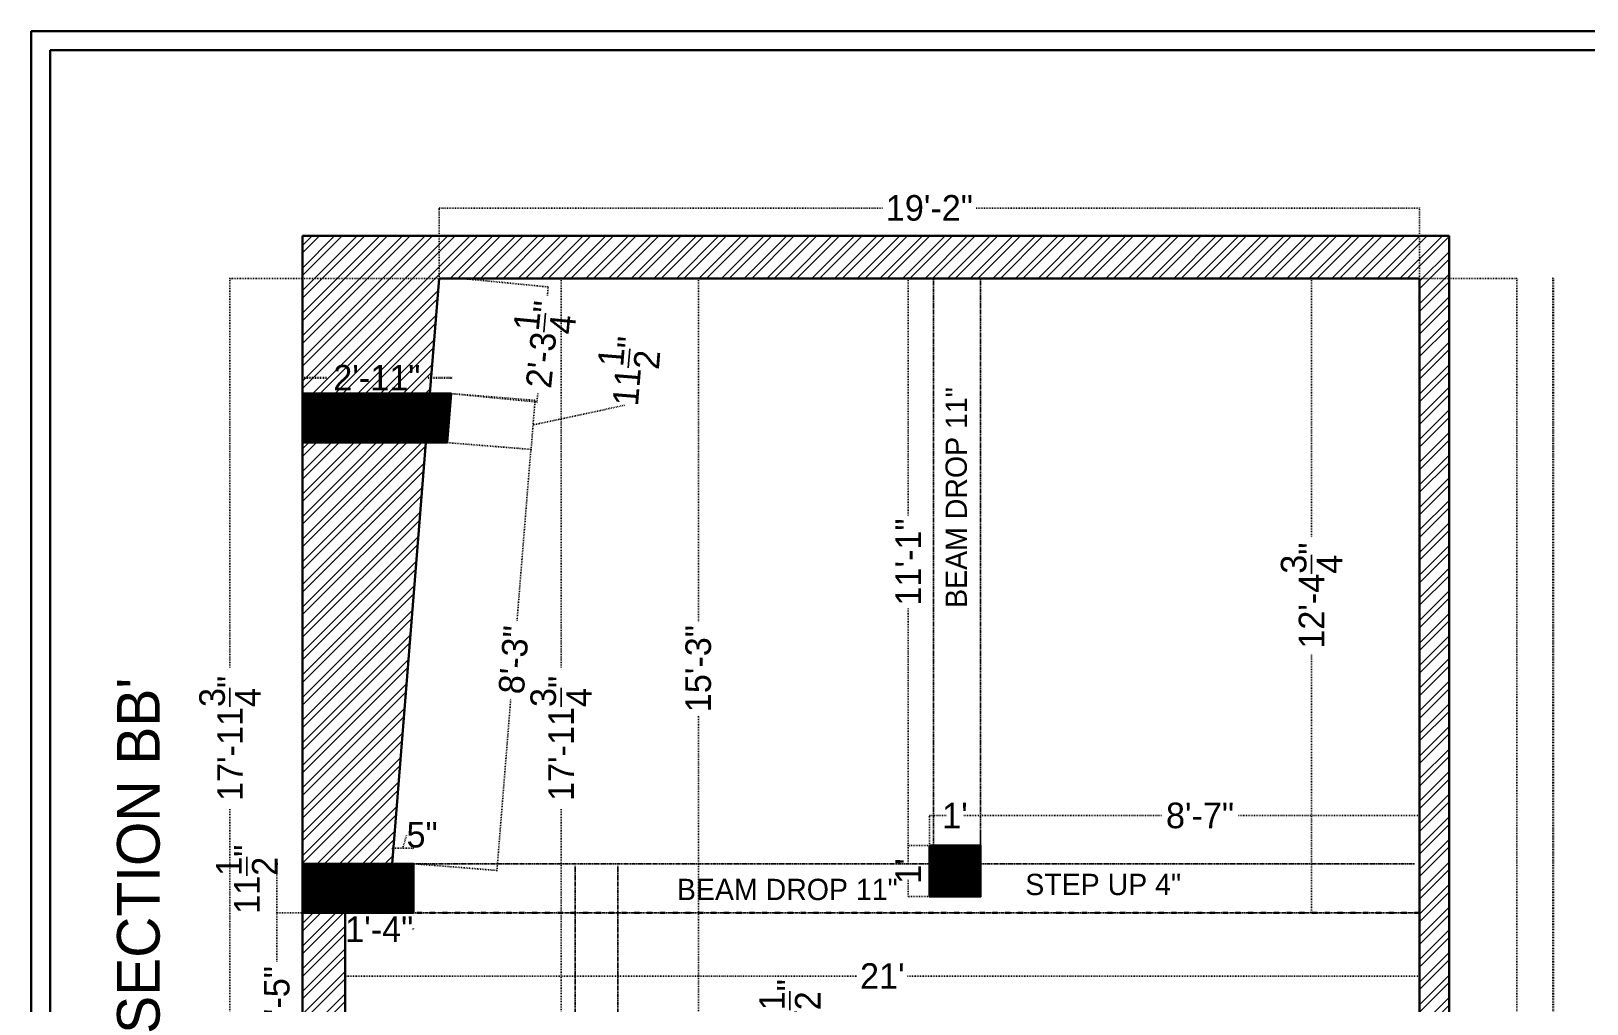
# Model space of a CAD drawing. Header units: inches. Extents: x -109431 to 29005, y -34715 to -1756.
# Drawn here: x -56731.1 to -56366.1, y -10803.3 to -10575.1 of the extents above; entities that cross this region are included whole.
import ezdxf

# ---------------------------------------------------------------- set-up
doc = ezdxf.new("R2010")
doc.units = ezdxf.units.IN
doc.header["$LTSCALE"] = 0.05
doc.header["$MEASUREMENT"] = 0
doc.header["$PDMODE"] = 3
doc.header["$PDSIZE"] = -4
doc.linetypes.add('ACAD_ISO03W100', pattern=[30, 12, -18])
doc.linetypes.add('DASHED2', pattern=[0.375, 0.25, -0.125])
doc.layers.get('Defpoints').update_dxf_attribs({"linetype": 'DASHED2'})
for name, color, linetype in [('beam', 80, 'DASHED2'), ('Column', 6, 'Continuous'), ('Dim', 4, 'Continuous'), ('text', 4, 'Continuous')]:
    doc.layers.add(name, color=color, linetype=linetype)
doc.layers.add('hatch', color=7, linetype='Continuous', lineweight=25)
doc.layers.add('WALL', color=7, linetype='Continuous', lineweight=35)
doc.styles.get("Standard").update_dxf_attribs({"font": 'stylu.ttf', "height": 6})
doc.dimstyles.new('STANDARD$0', dxfattribs={"dimscale": 0, "dimtxt": 4, "dimasz": 0.5, "dimexe": 0, "dimexo": 0, "dimgap": 0, "dimtad": 0, "dimzin": 0, "dimdsep": 46, "dimlunit": 4, "dimtxsty": 'Standard', "dimblk": 'ARCHTICK', "dimcen": 0.09375, "dimclrd": 256, "dimclre": 8, "dimclrt": 7, "dimadec": 0, "dimazin": 0, "dimtfac": 1, "dimtofl": 0, "dimtmove": 1, "dimatfit": 3, "dimldrblk": 'OBLIQUE', "dimfxl": 0.1875, "dimtolj": 1, "dimtzin": 0, "dimlwd": -1, "dimlwe": -1, "dimarcsym": 0})
pattern_1 = [(45, (-140930.71907, -6853.89053), (-0.08838834765, 0.08838834765), [])]

# ---------------------------------------------------------------- blocks, each defined once
blk = doc.blocks.new('_ArchTick')
at = {"color": 0, "const_width": 0.15}
blk.add_lwpolyline([(-0.5, -0.5), (0.5, 0.5)], dxfattribs=at)
blk = doc.blocks.new('*D169')
at = {"layer": 'Defpoints', "color": 0, "ltscale": 0.25, "transparency": 16777216}
for p in [(-56635.36, -10616.61), (-56635.36, -10633.15), (-56405.36, -10633.15)]:
    blk.add_point(p, dxfattribs=at)
at = {"layer": 'Dim', "color": 8, "linetype": 'ACAD_ISO03W100', "ltscale": 0.25, "transparency": 16777216}
for p, q in [((-56635.36, -10633.15), (-56635.36, -10616.61)), ((-56405.36, -10633.15), (-56405.36, -10616.61))]:
    blk.add_line(p, q, dxfattribs=at)
at = {"layer": 'Dim', "linetype": 'ACAD_ISO03W100', "ltscale": 0.25, "transparency": 16777216}
for p, q in [((-56635.36, -10616.61), (-56531.25, -10616.61)), ((-56405.36, -10616.61), (-56509.46, -10616.61))]:
    blk.add_line(p, q, dxfattribs=at)
at = {"layer": 'Dim', "ltscale": 0.25, "transparency": 16777216, "xscale": 0.5, "yscale": 0.5, "zscale": 0.5, "rotation": 180}
blk.add_blockref('_ArchTick', (-56635.36, -10616.61), dxfattribs=at)
at = {"layer": 'Dim', "ltscale": 0.25, "transparency": 16777216, "xscale": 0.5, "yscale": 0.5, "zscale": 0.5}
blk.add_blockref('_ArchTick', (-56405.36, -10616.61), dxfattribs=at)
at = {"layer": 'Dim', "color": 7, "ltscale": 0.25, "transparency": 16777216, "insert": (-56520.36, -10616.61), "char_height": 6, "attachment_point": 5}
blk.add_mtext('\\A1;19\'-2"', dxfattribs=at)
blk = doc.blocks.new('_OBLIQUE')
at = {"color": 0, "linetype": 'ByBlock'}
blk.add_line((-0.5, -0.5), (0.5, 0.5), dxfattribs=at)
blk = doc.blocks.new('*D170')
at = {"layer": 'Defpoints', "color": 0, "ltscale": 0.25, "transparency": 16777216}
for p in [(-56405.36, -10633.15), (-56405.42, -11061.94), (-56382.51, -11061.94)]:
    blk.add_point(p, dxfattribs=at)
at = {"layer": 'Dim', "color": 8, "linetype": 'ACAD_ISO03W100', "ltscale": 0.25, "transparency": 16777216}
for p, q in [((-56405.36, -10633.15), (-56382.51, -10633.15)), ((-56405.42, -11061.94), (-56382.51, -11061.94))]:
    blk.add_line(p, q, dxfattribs=at)
at = {"layer": 'Dim', "linetype": 'ACAD_ISO03W100', "ltscale": 0.25, "transparency": 16777216}
for p, q in [((-56382.51, -10633.15), (-56382.51, -10832.85)), ((-56382.51, -11061.94), (-56382.51, -10862.24))]:
    blk.add_line(p, q, dxfattribs=at)
at = {"layer": 'Dim', "ltscale": 0.25, "transparency": 16777216, "xscale": 0.5, "yscale": 0.5, "zscale": 0.5}
for p, rotation in [((-56382.51, -10633.15), 90), ((-56382.51, -11061.94), 270)]:
    blk.add_blockref('_ArchTick', p, dxfattribs=dict(at, rotation=rotation))
at = {"layer": 'Dim', "color": 7, "ltscale": 0.25, "transparency": 16777216, "insert": (-56382.51, -10847.55), "char_height": 6, "attachment_point": 5, "rotation": 90}
blk.add_mtext('\\A1;35\'-8{\\H1x;\\S3/4;}"', dxfattribs=at)
blk = doc.blocks.new('*D207')
at = {"layer": 'Defpoints', "color": 0, "ltscale": 0.25, "transparency": 16777216}
for p in [(-56673.43, -10781.94), (-56657.42, -10781.94), (-56657.42, -10822.94)]:
    blk.add_point(p, dxfattribs=at)
at = {"layer": 'Dim', "color": 8, "linetype": 'ACAD_ISO03W100', "ltscale": 0.25, "transparency": 16777216}
for p, q in [((-56657.42, -10781.94), (-56673.43, -10781.94)), ((-56657.42, -10822.94), (-56673.43, -10822.94))]:
    blk.add_line(p, q, dxfattribs=at)
at = {"layer": 'Dim', "linetype": 'ACAD_ISO03W100', "ltscale": 0.25, "transparency": 16777216}
for p, q in [((-56673.43, -10781.94), (-56673.43, -10793.46)), ((-56673.43, -10822.94), (-56673.43, -10811.42))]:
    blk.add_line(p, q, dxfattribs=at)
at = {"layer": 'Dim', "ltscale": 0.25, "transparency": 16777216, "xscale": 0.5, "yscale": 0.5, "zscale": 0.5}
for p, rotation in [((-56673.43, -10781.94), 90), ((-56673.43, -10822.94), 270)]:
    blk.add_blockref('_ArchTick', p, dxfattribs=dict(at, rotation=rotation))
at = {"layer": 'Dim', "color": 7, "ltscale": 0.25, "transparency": 16777216, "insert": (-56673.43, -10802.44), "char_height": 6, "attachment_point": 5, "rotation": 90}
blk.add_mtext('\\A1;3\'-5"', dxfattribs=at)
blk = doc.blocks.new('*D208')
at = {"layer": 'Defpoints', "color": 0, "ltscale": 0.25, "transparency": 16777216}
for p in [(-56657.42, -10781.94), (-56641.42, -10781.94), (-56657.42, -10785.79)]:
    blk.add_point(p, dxfattribs=at)
at = {"layer": 'Dim', "color": 8, "linetype": 'ACAD_ISO03W100', "ltscale": 0.25, "transparency": 16777216}
for p, q in [((-56657.42, -10785.6), (-56657.42, -10785.79)), ((-56641.42, -10785.6), (-56641.42, -10785.79))]:
    blk.add_line(p, q, dxfattribs=at)
at = {"layer": 'Dim', "linetype": 'ACAD_ISO03W100', "ltscale": 0.25, "transparency": 16777216}
for p, q in [((-56657.42, -10785.79), (-56657.33, -10785.79)), ((-56641.42, -10785.79), (-56641.5, -10785.79))]:
    blk.add_line(p, q, dxfattribs=at)
at = {"layer": 'Dim', "ltscale": 0.25, "transparency": 16777216, "xscale": 0.5, "yscale": 0.5, "zscale": 0.5, "rotation": 180}
blk.add_blockref('_ArchTick', (-56657.42, -10785.79), dxfattribs=at)
at = {"layer": 'Dim', "ltscale": 0.25, "transparency": 16777216, "xscale": 0.5, "yscale": 0.5, "zscale": 0.5}
blk.add_blockref('_ArchTick', (-56641.42, -10785.79), dxfattribs=at)
at = {"layer": 'Dim', "color": 7, "ltscale": 0.25, "transparency": 16777216, "insert": (-56649.42, -10785.79), "char_height": 6, "attachment_point": 5}
blk.add_mtext('\\A1;1\'-4"', dxfattribs=at)
blk = doc.blocks.new('*D209')
at = {"layer": 'Defpoints', "color": 0, "ltscale": 0.25, "transparency": 16777216}
for p in [(-56673.43, -10770.44), (-56641.42, -10770.44), (-56641.42, -10781.94)]:
    blk.add_point(p, dxfattribs=at)
at = {"layer": 'Dim', "color": 8, "linetype": 'ACAD_ISO03W100', "ltscale": 0.25, "transparency": 16777216}
for p, q in [((-56673.24, -10770.44), (-56673.43, -10770.44)), ((-56673.24, -10781.94), (-56673.43, -10781.94))]:
    blk.add_line(p, q, dxfattribs=at)
at = {"layer": 'Dim', "linetype": 'ACAD_ISO03W100', "ltscale": 0.25, "transparency": 16777216}
blk.add_line((-56673.43, -10781.94), (-56673.43, -10770.44), dxfattribs=at)
at = {"layer": 'Dim', "ltscale": 0.25, "transparency": 16777216, "xscale": 0.5, "yscale": 0.5, "zscale": 0.5}
for p, rotation in [((-56673.43, -10770.44), 90), ((-56673.43, -10781.94), 270)]:
    blk.add_blockref('_ArchTick', p, dxfattribs=dict(at, rotation=rotation))
at = {"layer": 'Dim', "color": 7, "ltscale": 0.25, "transparency": 16777216, "insert": (-56680.48, -10774.08), "char_height": 6, "attachment_point": 5, "rotation": 90}
blk.add_mtext('\\A1;11{\\H1x;\\S1/2;}"', dxfattribs=at)
blk = doc.blocks.new('*D210')
at = {"layer": 'Defpoints', "color": 0, "ltscale": 0.25, "transparency": 16777216}
for p in [(-56646.42, -10766.8), (-56646.42, -10770.44), (-56641.42, -10770.44)]:
    blk.add_point(p, dxfattribs=at)
at = {"layer": 'Dim', "linetype": 'ACAD_ISO03W100', "ltscale": 0.25, "transparency": 16777216}
for p, q in [((-56643.92, -10766.8), (-56642.98, -10763.67)), ((-56641.42, -10766.8), (-56646.42, -10766.8))]:
    blk.add_line(p, q, dxfattribs=at)
at = {"layer": 'Dim', "color": 8, "linetype": 'ACAD_ISO03W100', "ltscale": 0.25, "transparency": 16777216}
for p, q in [((-56646.42, -10766.98), (-56646.42, -10766.8)), ((-56641.42, -10766.98), (-56641.42, -10766.8))]:
    blk.add_line(p, q, dxfattribs=at)
at = {"layer": 'Dim', "ltscale": 0.25, "transparency": 16777216, "xscale": 0.5, "yscale": 0.5, "zscale": 0.5, "rotation": 180}
blk.add_blockref('_ArchTick', (-56646.42, -10766.8), dxfattribs=at)
at = {"layer": 'Dim', "ltscale": 0.25, "transparency": 16777216, "xscale": 0.5, "yscale": 0.5, "zscale": 0.5}
blk.add_blockref('_ArchTick', (-56641.42, -10766.8), dxfattribs=at)
at = {"layer": 'Dim', "color": 7, "ltscale": 0.25, "transparency": 16777216, "insert": (-56639.37, -10763.67), "char_height": 6, "attachment_point": 5}
blk.add_mtext('\\A1;5"', dxfattribs=at)
blk = doc.blocks.new('*D211')
at = {"layer": 'Defpoints', "color": 0, "ltscale": 0.25, "transparency": 16777216}
for p in [(-56684.43, -10633.15), (-56635.36, -10633.15), (-56657.42, -10848.94)]:
    blk.add_point(p, dxfattribs=at)
at = {"layer": 'Dim', "color": 8, "linetype": 'ACAD_ISO03W100', "ltscale": 0.25, "transparency": 16777216}
for p, q in [((-56635.36, -10633.15), (-56684.43, -10633.15)), ((-56657.42, -10848.94), (-56684.43, -10848.94))]:
    blk.add_line(p, q, dxfattribs=at)
at = {"layer": 'Dim', "linetype": 'ACAD_ISO03W100', "ltscale": 0.25, "transparency": 16777216}
for p, q in [((-56684.43, -10633.15), (-56684.43, -10724.44)), ((-56684.43, -10848.94), (-56684.43, -10757.65))]:
    blk.add_line(p, q, dxfattribs=at)
at = {"layer": 'Dim', "ltscale": 0.25, "transparency": 16777216, "xscale": 0.5, "yscale": 0.5, "zscale": 0.5}
for p, rotation in [((-56684.43, -10633.15), 90), ((-56684.43, -10848.94), 270)]:
    blk.add_blockref('_ArchTick', p, dxfattribs=dict(at, rotation=rotation))
at = {"layer": 'Dim', "color": 7, "ltscale": 0.25, "transparency": 16777216, "insert": (-56684.43, -10741.04), "char_height": 6, "attachment_point": 5, "rotation": 90}
blk.add_mtext('\\A1;17\'-11{\\H1x;\\S3/4;}"', dxfattribs=at)
blk = doc.blocks.new('*D214')
at = {"layer": 'Defpoints', "color": 0, "ltscale": 0.25, "transparency": 16777216}
for p in [(-56586.42, -10816.19), (-56574.56, -10816.19), (-56586.42, -10832.69)]:
    blk.add_point(p, dxfattribs=at)
at = {"layer": 'Dim', "color": 8, "linetype": 'ACAD_ISO03W100', "ltscale": 0.25, "transparency": 16777216}
for p, q in [((-56586.42, -10816.19), (-56574.56, -10816.19)), ((-56586.42, -10832.69), (-56574.56, -10832.69))]:
    blk.add_line(p, q, dxfattribs=at)
at = {"layer": 'Dim', "linetype": 'ACAD_ISO03W100', "ltscale": 0.25, "transparency": 16777216}
for p, q in [((-56574.56, -10832.69), (-56574.56, -10816.19)), ((-56574.56, -10824.44), (-56553.08, -10818))]:
    blk.add_line(p, q, dxfattribs=at)
at = {"layer": 'Dim', "ltscale": 0.25, "transparency": 16777216, "xscale": 0.5, "yscale": 0.5, "zscale": 0.5}
for p, rotation in [((-56574.56, -10816.19), 90), ((-56574.56, -10832.69), 270)]:
    blk.add_blockref('_ArchTick', p, dxfattribs=dict(at, rotation=rotation))
at = {"layer": 'Dim', "color": 7, "ltscale": 0.25, "transparency": 16777216, "insert": (-56553.08, -10807.74), "char_height": 6, "attachment_point": 5, "rotation": 90}
blk.add_mtext('\\A1;1\'-4{\\H1x;\\S1/2;}"', dxfattribs=at)
blk = doc.blocks.new('*D215')
at = {"layer": 'Defpoints', "color": 0, "ltscale": 0.25, "transparency": 16777216}
for p in [(-56598.08, -10633.15), (-56574.56, -10633.15), (-56586.42, -10816.19)]:
    blk.add_point(p, dxfattribs=at)
at = {"layer": 'Dim', "color": 8, "linetype": 'ACAD_ISO03W100', "ltscale": 0.25, "transparency": 16777216}
for p, q in [((-56598.08, -10633.15), (-56574.56, -10633.15)), ((-56586.42, -10816.19), (-56574.56, -10816.19))]:
    blk.add_line(p, q, dxfattribs=at)
at = {"layer": 'Dim', "linetype": 'ACAD_ISO03W100', "ltscale": 0.25, "transparency": 16777216}
for p, q in [((-56574.56, -10633.15), (-56574.56, -10713.78)), ((-56574.56, -10816.19), (-56574.56, -10735.56))]:
    blk.add_line(p, q, dxfattribs=at)
at = {"layer": 'Dim', "ltscale": 0.25, "transparency": 16777216, "xscale": 0.5, "yscale": 0.5, "zscale": 0.5}
for p, rotation in [((-56574.56, -10633.15), 90), ((-56574.56, -10816.19), 270)]:
    blk.add_blockref('_ArchTick', p, dxfattribs=dict(at, rotation=rotation))
at = {"layer": 'Dim', "color": 7, "ltscale": 0.25, "transparency": 16777216, "insert": (-56574.56, -10724.67), "char_height": 6, "attachment_point": 5, "rotation": 90}
blk.add_mtext('\\A1;15\'-3"', dxfattribs=at)
blk = doc.blocks.new('*D164')
at = {"layer": 'Defpoints', "color": 0, "ltscale": 0.25, "transparency": 16777216}
for p in [(-56613.06, -10633.15), (-56606.75, -10633.15), (-56611.42, -10848.94)]:
    blk.add_point(p, dxfattribs=at)
at = {"layer": 'Dim', "color": 8, "linetype": 'ACAD_ISO03W100', "ltscale": 0.25, "transparency": 16777216}
for p, q in [((-56613.06, -10633.15), (-56606.75, -10633.15)), ((-56611.42, -10848.94), (-56606.75, -10848.94))]:
    blk.add_line(p, q, dxfattribs=at)
at = {"layer": 'Dim', "linetype": 'ACAD_ISO03W100', "ltscale": 0.25, "transparency": 16777216}
for p, q in [((-56606.75, -10633.15), (-56606.75, -10724.44)), ((-56606.75, -10848.94), (-56606.75, -10757.65))]:
    blk.add_line(p, q, dxfattribs=at)
at = {"layer": 'Dim', "ltscale": 0.25, "transparency": 16777216, "xscale": 0.5, "yscale": 0.5, "zscale": 0.5}
for p, rotation in [((-56606.75, -10633.15), 90), ((-56606.75, -10848.94), 270)]:
    blk.add_blockref('_ArchTick', p, dxfattribs=dict(at, rotation=rotation))
at = {"layer": 'Dim', "color": 7, "ltscale": 0.25, "transparency": 16777216, "insert": (-56606.75, -10741.04), "char_height": 6, "attachment_point": 5, "rotation": 90}
blk.add_mtext('\\A1;17\'-11{\\H1x;\\S3/4;}"', dxfattribs=at)
blk = doc.blocks.new('*D166')
at = {"layer": 'Defpoints', "color": 0, "ltscale": 0.25, "transparency": 16777216}
for p in [(-56405.38, -10780.3), (-56657.42, -10790.83), (-56405.38, -10796.78)]:
    blk.add_point(p, dxfattribs=at)
at = {"layer": 'Dim', "color": 8, "linetype": 'ACAD_ISO03W100', "ltscale": 0.25, "transparency": 16777216}
for p, q in [((-56405.38, -10780.3), (-56405.38, -10796.78)), ((-56657.42, -10790.83), (-56657.42, -10796.78))]:
    blk.add_line(p, q, dxfattribs=at)
at = {"layer": 'Dim', "linetype": 'ACAD_ISO03W100', "ltscale": 0.25, "transparency": 16777216}
for p, q in [((-56657.42, -10796.78), (-56537.34, -10796.78)), ((-56405.38, -10796.78), (-56525.46, -10796.78))]:
    blk.add_line(p, q, dxfattribs=at)
at = {"layer": 'Dim', "ltscale": 0.25, "transparency": 16777216, "xscale": 0.5, "yscale": 0.5, "zscale": 0.5, "rotation": 180}
blk.add_blockref('_ArchTick', (-56657.42, -10796.78), dxfattribs=at)
at = {"layer": 'Dim', "ltscale": 0.25, "transparency": 16777216, "xscale": 0.5, "yscale": 0.5, "zscale": 0.5}
blk.add_blockref('_ArchTick', (-56405.38, -10796.78), dxfattribs=at)
at = {"layer": 'Dim', "color": 7, "ltscale": 0.25, "transparency": 16777216, "insert": (-56531.4, -10796.78), "char_height": 6, "attachment_point": 5}
blk.add_mtext("\\A1;21'", dxfattribs=at)
blk = doc.blocks.new('*D158')
at = {"layer": 'Defpoints', "color": 0, "ltscale": 0.25, "transparency": 16777216}
for p in [(-56633.46, -10671.65), (-56613.85, -10673.23), (-56641.42, -10770.44)]:
    blk.add_point(p, dxfattribs=at)
at = {"layer": 'Dim', "color": 8, "linetype": 'ACAD_ISO03W100', "ltscale": 0.25, "transparency": 16777216}
for p, q in [((-56633.46, -10671.65), (-56613.85, -10673.23)), ((-56641.42, -10770.44), (-56621.81, -10772.02))]:
    blk.add_line(p, q, dxfattribs=at)
at = {"layer": 'Dim', "linetype": 'ACAD_ISO03W100', "ltscale": 0.25, "transparency": 16777216}
for p, q in [((-56613.85, -10673.23), (-56617.11, -10713.6)), ((-56621.81, -10772.02), (-56618.56, -10731.65))]:
    blk.add_line(p, q, dxfattribs=at)
at = {"layer": 'Dim', "ltscale": 0.25, "transparency": 16777216, "xscale": 0.5, "yscale": 0.5, "zscale": 0.5}
for p, rotation in [((-56613.85, -10673.23), 85.39390953641076), ((-56621.81, -10772.02), 265.3939095364108)]:
    blk.add_blockref('_ArchTick', p, dxfattribs=dict(at, rotation=rotation))
at = {"layer": 'Dim', "color": 7, "ltscale": 0.25, "transparency": 16777216, "insert": (-56617.83, -10722.62), "char_height": 6, "attachment_point": 5, "rotation": 85.3939}
blk.add_mtext('\\A1;8\'-3"', dxfattribs=at)
blk = doc.blocks.new('*D174')
at = {"layer": 'Defpoints', "color": 0, "ltscale": 0.25, "transparency": 16777216}
for p in [(-56667.42, -10656.41), (-56667.42, -10660.15), (-56632.53, -10660.15)]:
    blk.add_point(p, dxfattribs=at)
at = {"layer": 'WALL', "color": 8, "linetype": 'ACAD_ISO03W100', "ltscale": 0.25, "transparency": 16777216}
for p, q in [((-56667.42, -10656.6), (-56667.42, -10656.41)), ((-56632.53, -10656.6), (-56632.53, -10656.41))]:
    blk.add_line(p, q, dxfattribs=at)
at = {"layer": 'WALL', "linetype": 'ACAD_ISO03W100', "ltscale": 0.25, "transparency": 16777216}
for p, q in [((-56667.42, -10656.41), (-56661.75, -10656.41)), ((-56632.53, -10656.41), (-56638.2, -10656.41))]:
    blk.add_line(p, q, dxfattribs=at)
at = {"layer": 'WALL', "ltscale": 0.25, "transparency": 16777216, "xscale": 0.5, "yscale": 0.5, "zscale": 0.5, "rotation": 180}
blk.add_blockref('_ArchTick', (-56667.42, -10656.41), dxfattribs=at)
at = {"layer": 'WALL', "ltscale": 0.25, "transparency": 16777216, "xscale": 0.5, "yscale": 0.5, "zscale": 0.5}
blk.add_blockref('_ArchTick', (-56632.53, -10656.41), dxfattribs=at)
at = {"layer": 'WALL', "color": 7, "ltscale": 0.25, "transparency": 16777216, "insert": (-56649.98, -10656.41), "char_height": 6, "attachment_point": 5}
blk.add_mtext('\\A1;2\'-11"', dxfattribs=at)
blk = doc.blocks.new('*D175')
at = {"layer": 'Defpoints', "color": 0, "ltscale": 0.25, "transparency": 16777216}
for p in [(-56632.53, -10660.15), (-56612.87, -10661.73), (-56633.46, -10671.65)]:
    blk.add_point(p, dxfattribs=at)
at = {"layer": 'Dim', "color": 8, "linetype": 'ACAD_ISO03W100', "ltscale": 0.25, "transparency": 16777216}
for p, q in [((-56632.53, -10660.15), (-56612.87, -10661.73)), ((-56633.46, -10671.65), (-56613.79, -10673.23))]:
    blk.add_line(p, q, dxfattribs=at)
at = {"layer": 'Dim', "linetype": 'ACAD_ISO03W100', "ltscale": 0.25, "transparency": 16777216}
for p, q in [((-56613.79, -10673.23), (-56612.87, -10661.73)), ((-56613.33, -10667.48), (-56591.72, -10662.85))]:
    blk.add_line(p, q, dxfattribs=at)
at = {"layer": 'Dim', "ltscale": 0.25, "transparency": 16777216, "xscale": 0.5, "yscale": 0.5, "zscale": 0.5}
for p, rotation in [((-56612.87, -10661.73), 85.39390953629223), ((-56613.79, -10673.23), 265.3939095362923)]:
    blk.add_blockref('_ArchTick', p, dxfattribs=dict(at, rotation=rotation))
at = {"layer": 'Dim', "color": 7, "ltscale": 0.25, "transparency": 16777216, "insert": (-56591.07, -10654.89), "char_height": 6, "attachment_point": 5, "rotation": 85.3939}
blk.add_mtext('\\A1;11{\\H1x;\\S1/2;}"', dxfattribs=at)
blk = doc.blocks.new('*D159')
at = {"layer": 'Defpoints', "color": 0, "ltscale": 0.25, "transparency": 16777216}
for p in [(-56629.88, -10633.15), (-56632.53, -10660.15), (-56612.43, -10662.12)]:
    blk.add_point(p, dxfattribs=at)
at = {"layer": 'Dim', "color": 8, "linetype": 'ACAD_ISO03W100', "ltscale": 0.25, "transparency": 16777216}
for p, q in [((-56629.88, -10633.15), (-56609.78, -10635.12)), ((-56632.53, -10660.15), (-56612.43, -10662.12))]:
    blk.add_line(p, q, dxfattribs=at)
at = {"layer": 'Dim', "linetype": 'ACAD_ISO03W100', "ltscale": 0.25, "transparency": 16777216}
for p, q in [((-56609.78, -10635.12), (-56609.98, -10637.15)), ((-56612.43, -10662.12), (-56612.23, -10660.1))]:
    blk.add_line(p, q, dxfattribs=at)
at = {"layer": 'Dim', "ltscale": 0.25, "transparency": 16777216, "xscale": 0.5, "yscale": 0.5, "zscale": 0.5}
for p, rotation in [((-56609.78, -10635.12), 84.38684535931374), ((-56612.43, -10662.12), 264.3868453593137)]:
    blk.add_blockref('_ArchTick', p, dxfattribs=dict(at, rotation=rotation))
at = {"layer": 'Dim', "color": 7, "ltscale": 0.25, "transparency": 16777216, "insert": (-56611.1, -10648.62), "char_height": 6, "attachment_point": 5, "rotation": 84.3868}
blk.add_mtext('\\A1;2\'-3{\\H1x;\\S1/4;}"', dxfattribs=at)
blk = doc.blocks.new('*D176')
at = {"layer": 'Defpoints', "color": 0, "ltscale": 0.25, "transparency": 16777216}
for p in [(-56405.38, -10759.15), (-56508.36, -10766.15), (-56405.38, -10766.16)]:
    blk.add_point(p, dxfattribs=at)
at = {"layer": 'Dim', "color": 8, "linetype": 'ACAD_ISO03W100', "ltscale": 0.25, "transparency": 16777216}
for p, q in [((-56508.36, -10766.15), (-56508.36, -10759.15)), ((-56405.38, -10766.16), (-56405.38, -10759.15))]:
    blk.add_line(p, q, dxfattribs=at)
at = {"layer": 'Dim', "linetype": 'ACAD_ISO03W100', "ltscale": 0.25, "transparency": 16777216}
for p, q in [((-56508.36, -10759.15), (-56465.92, -10759.15)), ((-56405.38, -10759.15), (-56447.81, -10759.15))]:
    blk.add_line(p, q, dxfattribs=at)
at = {"layer": 'Dim', "ltscale": 0.25, "transparency": 16777216, "xscale": 0.5, "yscale": 0.5, "zscale": 0.5, "rotation": 180}
blk.add_blockref('_ArchTick', (-56508.36, -10759.15), dxfattribs=at)
at = {"layer": 'Dim', "ltscale": 0.25, "transparency": 16777216, "xscale": 0.5, "yscale": 0.5, "zscale": 0.5}
blk.add_blockref('_ArchTick', (-56405.38, -10759.15), dxfattribs=at)
at = {"layer": 'Dim', "color": 7, "ltscale": 0.25, "transparency": 16777216, "insert": (-56456.87, -10759.15), "char_height": 6, "attachment_point": 5}
blk.add_mtext('\\A1;8\'-7"', dxfattribs=at)
blk = doc.blocks.new('*D177')
at = {"layer": 'Defpoints', "color": 0, "ltscale": 0.25, "transparency": 16777216}
for p in [(-56520.36, -10759.15), (-56520.36, -10766.15), (-56508.36, -10766.15)]:
    blk.add_point(p, dxfattribs=at)
at = {"layer": 'Dim', "color": 8, "linetype": 'ACAD_ISO03W100', "ltscale": 0.25, "transparency": 16777216}
for p, q in [((-56520.36, -10766.15), (-56520.36, -10759.15)), ((-56508.36, -10766.15), (-56508.36, -10759.15))]:
    blk.add_line(p, q, dxfattribs=at)
at = {"layer": 'Dim', "linetype": 'ACAD_ISO03W100', "ltscale": 0.25, "transparency": 16777216}
for p, q in [((-56520.36, -10759.15), (-56516.44, -10759.15)), ((-56508.36, -10759.15), (-56512.28, -10759.15))]:
    blk.add_line(p, q, dxfattribs=at)
at = {"layer": 'Dim', "ltscale": 0.25, "transparency": 16777216, "xscale": 0.5, "yscale": 0.5, "zscale": 0.5, "rotation": 180}
blk.add_blockref('_ArchTick', (-56520.36, -10759.15), dxfattribs=at)
at = {"layer": 'Dim', "ltscale": 0.25, "transparency": 16777216, "xscale": 0.5, "yscale": 0.5, "zscale": 0.5}
blk.add_blockref('_ArchTick', (-56508.36, -10759.15), dxfattribs=at)
at = {"layer": 'Dim', "color": 7, "ltscale": 0.25, "transparency": 16777216, "insert": (-56514.36, -10759.15), "char_height": 6, "attachment_point": 5}
blk.add_mtext("\\A1;1'", dxfattribs=at)
blk = doc.blocks.new('*D178')
at = {"layer": 'Defpoints', "color": 0, "ltscale": 0.25, "transparency": 16777216}
for p in [(-56525.31, -10633.15), (-56520.36, -10633.15), (-56520.36, -10766.15)]:
    blk.add_point(p, dxfattribs=at)
at = {"layer": 'Dim', "color": 8, "linetype": 'ACAD_ISO03W100', "ltscale": 0.25, "transparency": 16777216}
for p, q in [((-56520.36, -10633.15), (-56525.31, -10633.15)), ((-56520.36, -10766.15), (-56525.31, -10766.15))]:
    blk.add_line(p, q, dxfattribs=at)
at = {"layer": 'Dim', "linetype": 'ACAD_ISO03W100', "ltscale": 0.25, "transparency": 16777216}
for p, q in [((-56525.31, -10633.15), (-56525.31, -10688.75)), ((-56525.31, -10766.15), (-56525.31, -10710.54))]:
    blk.add_line(p, q, dxfattribs=at)
at = {"layer": 'Dim', "ltscale": 0.25, "transparency": 16777216, "xscale": 0.5, "yscale": 0.5, "zscale": 0.5}
for p, rotation in [((-56525.31, -10633.15), 90), ((-56525.31, -10766.15), 270)]:
    blk.add_blockref('_ArchTick', p, dxfattribs=dict(at, rotation=rotation))
at = {"layer": 'Dim', "color": 7, "ltscale": 0.25, "transparency": 16777216, "insert": (-56525.31, -10699.65), "char_height": 6, "attachment_point": 5, "rotation": 90}
blk.add_mtext('\\A1;11\'-1"', dxfattribs=at)
blk = doc.blocks.new('*D179')
at = {"layer": 'Defpoints', "color": 0, "ltscale": 0.25, "transparency": 16777216}
for p in [(-56525.31, -10766.15), (-56520.36, -10766.15), (-56520.36, -10778.15)]:
    blk.add_point(p, dxfattribs=at)
at = {"layer": 'Dim', "color": 8, "linetype": 'ACAD_ISO03W100', "ltscale": 0.25, "transparency": 16777216}
for p, q in [((-56520.36, -10766.15), (-56525.31, -10766.15)), ((-56520.36, -10778.15), (-56525.31, -10778.15))]:
    blk.add_line(p, q, dxfattribs=at)
at = {"layer": 'Dim', "linetype": 'ACAD_ISO03W100', "ltscale": 0.25, "transparency": 16777216}
for p, q in [((-56525.31, -10766.15), (-56525.31, -10770.06)), ((-56525.31, -10778.15), (-56525.31, -10774.23))]:
    blk.add_line(p, q, dxfattribs=at)
at = {"layer": 'Dim', "ltscale": 0.25, "transparency": 16777216, "xscale": 0.5, "yscale": 0.5, "zscale": 0.5}
for p, rotation in [((-56525.31, -10766.15), 90), ((-56525.31, -10778.15), 270)]:
    blk.add_blockref('_ArchTick', p, dxfattribs=dict(at, rotation=rotation))
at = {"layer": 'Dim', "color": 7, "ltscale": 0.25, "transparency": 16777216, "insert": (-56525.31, -10772.15), "char_height": 6, "attachment_point": 5, "rotation": 90}
blk.add_mtext("\\A1;1'", dxfattribs=at)
blk = doc.blocks.new('*D182')
at = {"layer": 'Defpoints', "color": 0, "ltscale": 0.25, "transparency": 16777216}
for p in [(-56405.36, -10633.15), (-56410.42, -11234.44), (-56374, -11234.44)]:
    blk.add_point(p, dxfattribs=at)
at = {"layer": 'WALL', "color": 8, "linetype": 'ACAD_ISO03W100', "ltscale": 0.25, "transparency": 16777216}
for p, q in [((-56374.19, -10633.15), (-56374, -10633.15)), ((-56374.19, -11234.44), (-56374, -11234.44))]:
    blk.add_line(p, q, dxfattribs=at)
at = {"layer": 'WALL', "linetype": 'ACAD_ISO03W100', "ltscale": 0.25, "transparency": 16777216}
for p, q in [((-56374, -10633.15), (-56374, -10919.22)), ((-56374, -11234.44), (-56374, -10948.37))]:
    blk.add_line(p, q, dxfattribs=at)
at = {"layer": 'WALL', "ltscale": 0.25, "transparency": 16777216, "xscale": 0.5, "yscale": 0.5, "zscale": 0.5}
for p, rotation in [((-56374, -10633.15), 90), ((-56374, -11234.44), 270)]:
    blk.add_blockref('_ArchTick', p, dxfattribs=dict(at, rotation=rotation))
at = {"layer": 'WALL', "color": 7, "ltscale": 0.25, "transparency": 16777216, "insert": (-56374, -10933.79), "char_height": 6, "attachment_point": 5, "rotation": 90}
blk.add_mtext('\\A1;50\'-1{\\H1x;\\S1/4;}"', dxfattribs=at)
blk = doc.blocks.new('*D183')
at = {"layer": 'Defpoints', "color": 0, "ltscale": 0.25, "transparency": 16777216}
for p in [(-56422.68, -10633.15), (-56430.71, -10781.94), (-56422.68, -10781.94)]:
    blk.add_point(p, dxfattribs=at)
at = {"layer": 'Dim', "color": 8, "linetype": 'ACAD_ISO03W100', "ltscale": 0.25, "transparency": 16777216}
for p, q in [((-56430.52, -10633.15), (-56430.71, -10633.15)), ((-56430.52, -10781.94), (-56430.71, -10781.94))]:
    blk.add_line(p, q, dxfattribs=at)
at = {"layer": 'Dim', "linetype": 'ACAD_ISO03W100', "ltscale": 0.25, "transparency": 16777216}
for p, q in [((-56430.71, -10633.15), (-56430.71, -10693.92)), ((-56430.71, -10781.94), (-56430.71, -10721.17))]:
    blk.add_line(p, q, dxfattribs=at)
at = {"layer": 'Dim', "ltscale": 0.25, "transparency": 16777216, "xscale": 0.5, "yscale": 0.5, "zscale": 0.5}
for p, rotation in [((-56430.71, -10633.15), 90), ((-56430.71, -10781.94), 270)]:
    blk.add_blockref('_ArchTick', p, dxfattribs=dict(at, rotation=rotation))
at = {"layer": 'Dim', "color": 7, "ltscale": 0.25, "transparency": 16777216, "insert": (-56430.71, -10707.54), "char_height": 6, "attachment_point": 5, "rotation": 90}
blk.add_mtext('\\A1;12\'-4{\\H1x;\\S3/4;}"', dxfattribs=at)

msp = doc.modelspace()

# ---------------------------------------------------------------- hatches: boundary and pattern name
at = {"layer": 'Column', "ltscale": 0.25}
h = msp.add_hatch(dxfattribs=at)
h.set_pattern_fill('ANSI31', color=1)
h.set_pattern_definition(pattern_1)
h.paths.add_polyline_path([(-56632.53279, -10660.1467), (-56667.41882, -10660.1467), (-56667.41882, -10671.6467), (-56633.45929, -10671.6467)])
h = msp.add_hatch(dxfattribs=at)
h.set_pattern_fill('ANSI31', color=1)
h.set_pattern_definition(pattern_1)
h.paths.add_polyline_path([(-56508.35753, -10770.44622), (-56520.35753, -10770.44622), (-56520.35753, -10778.1467), (-56508.35753, -10778.1467)])
h.paths.add_polyline_path([(-56508.35753, -10766.1467), (-56519.35753, -10766.1467), (-56519.35753, -10770.44622), (-56508.35753, -10770.44622)])
h.paths.add_polyline_path([(-56519.35753, -10766.1467), (-56520.35753, -10766.1467), (-56520.35753, -10770.44622), (-56519.35753, -10770.44622)])
h = msp.add_hatch(dxfattribs=at)
h.set_pattern_fill('ANSI31', color=1)
h.set_pattern_definition(pattern_1)
h.paths.add_polyline_path([(-56641.41882, -10770.443), (-56667.41882, -10770.443), (-56667.41882, -10781.943), (-56641.41882, -10781.943)])
at = {"layer": 'hatch', "ltscale": 0.25}
h = msp.add_hatch(dxfattribs=at)
h.set_pattern_fill('ANSI32', color=8, scale=10)
h.set_pattern_definition([(45, (-140930.719, -6853.8905), (-2.65165043, 2.65165043), []), (45, (-140928.9513, -6853.8905), (-2.65165043, 2.65165043), [])])
h.paths.add_polyline_path([(-56635.35753, -10633.1467), (-56405.35753, -10633.1467), (-56405.41882, -11061.94343), (-56398.41882, -11061.94343), (-56398.41882, -10623.1467), (-56667.41882, -10623.1467), (-56667.41882, -10805.92424), (-56657.41882, -10805.92424), (-56657.41882, -10781.943), (-56657.41882, -10770.443), (-56646.41882, -10770.443), (-56638.45929, -10671.6467), (-56637.53279, -10660.1467)])
h.paths.add_polyline_path([(-56638.56349, -10660.56114), (-56631.47208, -10660.56114), (-56631.47208, -10652.31831), (-56638.56349, -10652.31831)], flags=24)

# ---------------------------------------------------------------- linework, layer by layer
at = {"layer": 'beam', "ltscale": 0.25}
for points in [[(-56519.35753, -10633.1467), (-56519.35753, -10770.943)], [(-56508.35753, -10633.1467), (-56508.35753, -10770.943)], [(-56641.3788, -10770.44622), (-56406.45486, -10770.44622)], [(-56603.41882, -10770.943), (-56603.41882, -11059.44864)], [(-56593.41882, -10770.943), (-56593.41882, -11059.45007)], [(-56641.41882, -10781.943), (-56406.49488, -10781.943)]]:
    msp.add_lwpolyline(points, dxfattribs=at)
at = {"layer": 'WALL', "ltscale": 0.25}
for p, q in [((-56398.41882, -11244.443), (-56398.41882, -10623.1467)), ((-56405.41882, -11061.943), (-56405.35753, -10633.1467))]:
    msp.add_line(p, q, dxfattribs=at)
for points in [[(-56731.08492, -10575.10072), (-56085.27801, -10575.10072), (-56085.27801, -11356.0604), (-56731.08492, -11356.0604)], [(-56726.61322, -10579.57241), (-56089.74971, -10579.57241), (-56089.74971, -11351.5887), (-56726.61322, -11351.5887)], [(-56520.35753, -10766.1467), (-56508.35753, -10766.1467), (-56508.35753, -10778.1467), (-56520.35753, -10778.1467)], [(-56641.41882, -10770.443), (-56667.41882, -10770.443), (-56667.41882, -10781.943), (-56641.41882, -10781.943)]]:
    msp.add_lwpolyline(points, close=True, dxfattribs=at)
for points in [[(-56667.41882, -11059.443), (-56667.41882, -11040.443), (-56667.41882, -10998.943), (-56667.41882, -10623.1467)], [(-56398.41882, -10623.1467), (-56667.41882, -10623.1467)], [(-56637.53279, -10660.1467), (-56635.35753, -10633.1467)], [(-56405.35753, -10633.1467), (-56635.35753, -10633.1467)], [(-56667.41882, -10660.1467), (-56632.53279, -10660.1467)], [(-56633.45929, -10671.6467), (-56632.53279, -10660.1467)], [(-56667.41882, -10671.6467), (-56633.45929, -10671.6467)], [(-56646.41882, -10770.443), (-56638.45929, -10671.6467)], [(-56657.41882, -10848.943), (-56657.41882, -10834.943), (-56652.41882, -10834.943), (-56652.41882, -10822.943), (-56657.41882, -10822.943), (-56657.41882, -10781.943), (-56641.41882, -10781.943), (-56641.41882, -10770.443), (-56646.41882, -10770.443), (-56646.41882, -10770.443)]]:
    msp.add_lwpolyline(points, dxfattribs=at)
at = {"layer": 'WALL', "linetype": 'ACAD_ISO03W100', "ltscale": 2}
msp.add_lwpolyline([(-56405.3784, -10781.943), (-56641.41882, -10781.943)], dxfattribs=at)

# ---------------------------------------------------------------- texts
at = {"layer": 'beam', "ltscale": 0.25, "insert": (-56516.56958, -10710.41985), "char_height": 5, "attachment_point": 1, "rotation": 90}
msp.add_mtext_dynamic_manual_height_columns('BEAM DROP 11"', width=140.0181711, gutter_width=1, heights=[0], dxfattribs=at)
at = {"layer": 'beam', "ltscale": 0.25, "insert": (-56579.5837, -10773.97123), "char_height": 5, "attachment_point": 1}
msp.add_mtext_dynamic_manual_height_columns('BEAM DROP 11"', width=140.0181711, gutter_width=1, heights=[0], dxfattribs=at)
at = {"layer": 'text', "color": 3, "ltscale": 0.25, "insert": (-56710.92828, -10810.35368), "char_height": 10, "attachment_point": 1, "rotation": 90}
msp.add_mtext_dynamic_manual_height_columns("SECTION BB'", width=153.5561333, gutter_width=1, heights=[0], dxfattribs=at)
at = {"layer": 'text', "ltscale": 0.25, "insert": (-56497.86243, -10772.80327), "char_height": 5, "attachment_point": 1}
msp.add_mtext_dynamic_manual_height_columns('STEP UP 4"', width=44, gutter_width=1, heights=[0], dxfattribs=at)

# ---------------------------------------------------------------- dimensions: what is measured, and where the dimension line sits
at = {"layer": 'Dim', "ltscale": 0.25}
for base, p1, p2, override, picture, middle in [((-56635.35753, -10616.61345), (-56405.35753, -10633.1467), (-56635.35753, -10633.1467), {"dimscale": 1}, '*D169', (-56520.35753, -10616.61345)), ((-56520.35753, -10759.14854), (-56508.35753, -10766.1467), (-56520.35753, -10766.1467), {"dimscale": 1}, '*D177', (-56514.35753, -10759.14854)), ((-56405.37654, -10759.14854), (-56508.35753, -10766.1467), (-56405.37654, -10766.16142), {"dimscale": 1}, '*D176', (-56456.86704, -10759.14854)), ((-56646.41882, -10766.796), (-56641.41882, -10770.443), (-56646.41882, -10770.443), {"dimscale": 1, "dimfxlon": 1}, '*D210', (-56642.97995, -10763.66642)), ((-56405.37825, -10796.78234), (-56657.41882, -10790.83452), (-56405.37825, -10780.30054), {"dimscale": 1}, '*D166', (-56531.39854, -10796.78234)), ((-56657.41882, -10785.79123), (-56641.41882, -10781.943), (-56657.41882, -10781.943), {"dimscale": 1, "dimfxlon": 1}, '*D208', (-56649.41882, -10785.79123))]:
    dim = msp.add_linear_dim(base=base, p1=p1, p2=p2, dimstyle='STANDARD$0', override=override, dxfattribs=at)
    dim.commit()
    dim.dimension.update_dxf_attribs({"geometry": picture, "text_midpoint": middle})
for base, p1, p2, override, picture, middle in [((-56684.42631, -10633.1467), (-56657.41882, -10848.943), (-56635.35753, -10633.1467), {"dimscale": 1}, '*D211', (-56684.42631, -10741.04485)), ((-56606.74598, -10633.1467), (-56611.41882, -10848.943), (-56613.05846, -10633.1467), {"dimscale": 1}, '*D164', (-56606.74598, -10741.04485)), ((-56574.56043, -10633.1467), (-56586.41882, -10816.193), (-56598.08343, -10633.1467), {"dimscale": 1}, '*D215', (-56574.56043, -10724.66985)), ((-56525.31425, -10633.1467), (-56520.35753, -10766.1467), (-56520.35753, -10633.1467), {"dimscale": 1}, '*D178', (-56525.31425, -10699.6467)), ((-56430.70815, -10781.943), (-56422.68029, -10633.1467), (-56422.68029, -10781.943), {"dimscale": 1, "dimfxlon": 1}, '*D183', (-56430.70815, -10707.54485)), ((-56382.50631, -11061.94343), (-56405.35753, -10633.1467), (-56405.41882, -11061.94343), {"dimscale": 1}, '*D170', (-56382.50631, -10847.54506)), ((-56673.42631, -10770.443), (-56641.41882, -10781.943), (-56641.41882, -10770.443), {"dimscale": 1, "dimfxlon": 1}, '*D209', (-56680.48342, -10774.07587)), ((-56525.31425, -10766.1467), (-56520.35753, -10778.1467), (-56520.35753, -10766.1467), {"dimscale": 1}, '*D179', (-56525.31425, -10772.1467)), ((-56673.42631, -10781.943), (-56657.41882, -10822.943), (-56657.41882, -10781.943), {"dimscale": 1}, '*D207', (-56673.42631, -10802.443)), ((-56574.56043, -10816.193), (-56586.41882, -10832.693), (-56586.41882, -10816.193), {"dimscale": 1}, '*D214', (-56553.07946, -10817.99871))]:
    dim = msp.add_linear_dim(base=base, p1=p1, p2=p2, angle=90, dimstyle='STANDARD$0', override=override, dxfattribs=at)
    dim.commit()
    dim.dimension.update_dxf_attribs({"geometry": picture, "text_midpoint": middle})
for p1, p2, distance, picture, middle in [((-56629.87916, -10633.1467), (-56632.53279, -10660.1467), 20.19868, '*D159', (-56611.10415, -10648.62236)), ((-56633.45929, -10671.6467), (-56632.53279, -10660.1467), -19.7311, '*D175', (-56591.71569, -10662.85049)), ((-56641.41882, -10770.443), (-56633.45929, -10671.6467), -19.66847, '*D158', (-56617.8341, -10722.62432))]:
    dim = msp.add_aligned_dim(p1=p1, p2=p2, distance=distance, dimstyle='STANDARD$0', override={"dimscale": 1}, dxfattribs=at)
    dim.commit()
    dim.dimension.update_dxf_attribs({"geometry": picture, "text_midpoint": middle})
at = {"layer": 'WALL', "ltscale": 0.25}
dim = msp.add_linear_dim(base=(-56374.00069, -11234.443), p1=(-56405.35753, -10633.1467), p2=(-56410.41882, -11234.443), angle=90, dimstyle='STANDARD$0', override={"dimscale": 1, "dimfxlon": 1}, dxfattribs=at)
dim.commit()
dim.dimension.update_dxf_attribs({"geometry": '*D182', "text_midpoint": (-56374.00069, -10933.79485)})
dim = msp.add_linear_dim(base=(-56667.41882, -10656.41107), p1=(-56632.53279, -10660.1467), p2=(-56667.41882, -10660.1467), dimstyle='STANDARD$0', override={"dimscale": 1, "dimfxlon": 1}, dxfattribs=at)
dim.commit()
dim.dimension.update_dxf_attribs({"geometry": '*D174', "text_midpoint": (-56649.97581, -10656.41107)})

doc.saveas('drawing.dxf')
